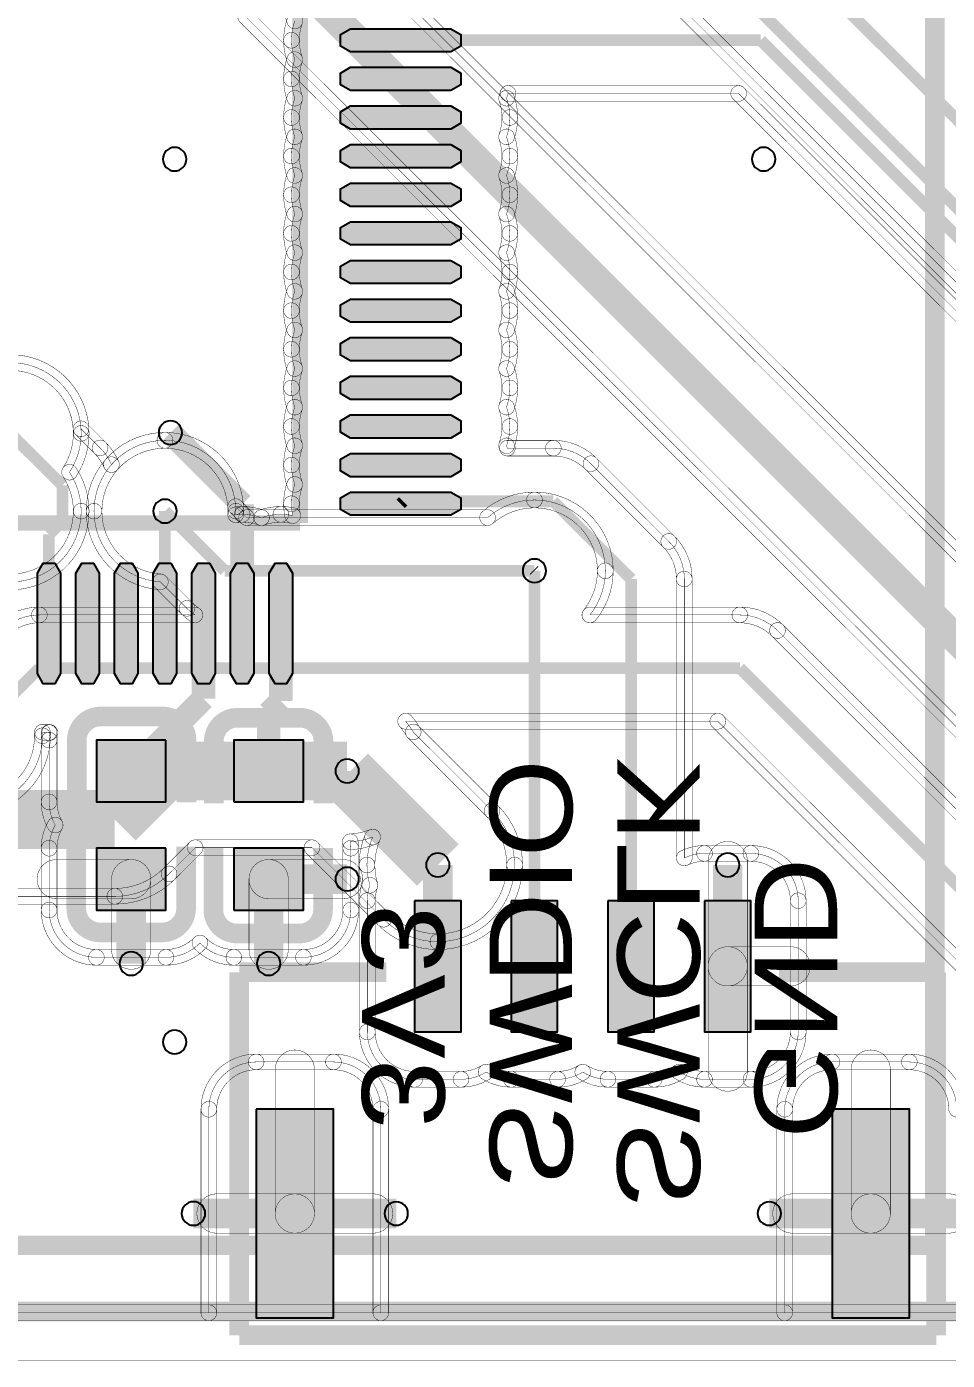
# Model space of a CAD drawing. Header units: millimetres. Extents: x -4.3 to 69.9, y 0.1 to 36.1.
# Drawn here: x 40.18 to 52.09, y 0.06 to 17.32 of the extents above; entities that cross this region are included whole.
import ezdxf
from ezdxf.enums import TextEntityAlignment as Align

# ---------------------------------------------------------------- set-up
doc = ezdxf.new("R2010")
doc.units = ezdxf.units.MM
for name, color, linetype, true_color in [('Bottom Layer', 7, 'Continuous', 0x0000ff), ('Bottom Silkscreen Layer', 7, 'Continuous', 0x66cc33), ('Hole Layer', 7, 'Continuous', 0x222222), ('Top Layer', 7, 'Continuous', 0xff0000), ('Top Silkscreen Layer', 7, 'Continuous', 0xffcc00)]:
    doc.layers.add(name, color=color, linetype=linetype, true_color=true_color)
doc.styles.get("Standard").update_dxf_attribs({"font": 'arial.ttf'})

msp = doc.modelspace()

# ---------------------------------------------------------------- hatches: boundary and pattern name
at = {"layer": 'Top Layer'}
for points in [[(45.665, 17.295), (45.795, 17.22), (45.795, 17.07), (45.665, 16.995), (44.365, 16.995), (44.235, 17.07), (44.235, 17.22), (44.365, 17.295)], [(45.665, 16.795), (45.795, 16.72), (45.795, 16.57), (45.665, 16.495), (44.365, 16.495), (44.235, 16.57), (44.235, 16.72), (44.365, 16.795)], [(45.665, 16.295), (45.795, 16.22), (45.795, 16.07), (45.665, 15.995), (44.365, 15.995), (44.235, 16.07), (44.235, 16.22), (44.365, 16.295)], [(45.665, 15.795), (45.795, 15.72), (45.795, 15.57), (45.665, 15.495), (44.365, 15.495), (44.235, 15.57), (44.235, 15.72), (44.365, 15.795)], [(45.665, 15.295), (45.795, 15.22), (45.795, 15.07), (45.665, 14.995), (44.365, 14.995), (44.235, 15.07), (44.235, 15.22), (44.365, 15.295)], [(45.665, 14.795), (45.795, 14.72), (45.795, 14.57), (45.665, 14.495), (44.365, 14.495), (44.235, 14.57), (44.235, 14.72), (44.365, 14.795)], [(45.665, 14.295), (45.795, 14.22), (45.795, 14.07), (45.665, 13.995), (44.365, 13.995), (44.235, 14.07), (44.235, 14.22), (44.365, 14.295)], [(45.665, 13.795), (45.795, 13.72), (45.795, 13.57), (45.665, 13.495), (44.365, 13.495), (44.235, 13.57), (44.235, 13.72), (44.365, 13.795)], [(45.665, 13.295), (45.795, 13.22), (45.795, 13.07), (45.665, 12.995), (44.365, 12.995), (44.235, 13.07), (44.235, 13.22), (44.365, 13.295)], [(45.665, 12.795), (45.795, 12.72), (45.795, 12.57), (45.665, 12.495), (44.365, 12.495), (44.235, 12.57), (44.235, 12.72), (44.365, 12.795)], [(45.665, 12.295), (45.795, 12.22), (45.795, 12.07), (45.665, 11.995), (44.365, 11.995), (44.235, 12.07), (44.235, 12.22), (44.365, 12.295)], [(45.665, 11.795), (45.795, 11.72), (45.795, 11.57), (45.665, 11.495), (44.365, 11.495), (44.235, 11.57), (44.235, 11.72), (44.365, 11.795)], [(45.665, 11.295), (45.795, 11.22), (45.795, 11.07), (45.665, 10.995), (44.365, 10.995), (44.235, 11.07), (44.235, 11.22), (44.365, 11.295)], [(40.315, 10.245), (40.39, 10.375), (40.54, 10.375), (40.615, 10.245), (40.615, 8.945), (40.54, 8.815), (40.39, 8.815), (40.315, 8.945)], [(40.815, 10.245), (40.89, 10.375), (41.04, 10.375), (41.115, 10.245), (41.115, 8.945), (41.04, 8.815), (40.89, 8.815), (40.815, 8.945)], [(41.315, 10.245), (41.39, 10.375), (41.54, 10.375), (41.615, 10.245), (41.615, 8.945), (41.54, 8.815), (41.39, 8.815), (41.315, 8.945)], [(41.815, 10.245), (41.89, 10.375), (42.04, 10.375), (42.115, 10.245), (42.115, 8.945), (42.04, 8.815), (41.89, 8.815), (41.815, 8.945)], [(42.315, 10.245), (42.39, 10.375), (42.54, 10.375), (42.615, 10.245), (42.615, 8.945), (42.54, 8.815), (42.39, 8.815), (42.315, 8.945)], [(42.815, 10.245), (42.89, 10.375), (43.04, 10.375), (43.115, 10.245), (43.115, 8.945), (43.04, 8.815), (42.89, 8.815), (42.815, 8.945)], [(43.315, 10.245), (43.39, 10.375), (43.54, 10.375), (43.615, 10.245), (43.615, 8.945), (43.54, 8.815), (43.39, 8.815), (43.315, 8.945)], [(41.979, 8.085), (41.079, 8.085), (41.079, 7.285), (41.979, 7.285)], [(42.857, 7.285), (43.757, 7.285), (43.757, 8.085), (42.857, 8.085)], [(41.979, 6.685), (41.079, 6.685), (41.079, 5.885), (41.979, 5.885)], [(42.857, 5.885), (43.757, 5.885), (43.757, 6.685), (42.857, 6.685)], [(45.196, 6.006), (45.196, 4.306), (45.796, 4.306), (45.796, 6.006)], [(46.446, 6.006), (46.446, 4.306), (47.046, 4.306), (47.046, 6.006)], [(47.696, 6.006), (47.696, 4.306), (48.296, 4.306), (48.296, 6.006)], [(48.946, 6.006), (48.946, 4.306), (49.546, 4.306), (49.546, 6.006)], [(43.146, 3.306), (43.146, 0.606), (44.146, 0.606), (44.146, 3.306)], [(50.596, 3.306), (50.596, 0.606), (51.596, 0.606), (51.596, 3.306)]]:
    msp.add_hatch(color=256, dxfattribs=at).paths.add_polyline_path(points)

# ---------------------------------------------------------------- linework, layer by layer
at = {"layer": 'Bottom Layer', "const_width": 0.00508}
msp.add_lwpolyline([(-0.127, 0.058), (69.873, 0.058), (69.873, 36.057), (-0.127, 36.057)], close=True, dxfattribs=at)
for points in [[(55.146, 31.008), (46.023, 21.885), (34.352, 21.885, 0.126835), (33.909, 21.999, 0.178154), (33.315, 21.78), (33.315, 22.694), (33.315, 22.694, 0.198912), (33.08, 23.261), (33.08, 23.261), (32.846, 23.495, 0.334178), (31.965, 24.158, 0.414214), (31.048, 23.241, 0.333717), (31.709, 22.36), (31.709, 19.812), (31.709, 19.812, 0.198912), (31.945, 19.244), (31.945, 19.244), (33.502, 17.687), (33.502, 17.687, 0.198912), (34.07, 17.451), (34.07, 17.451), (43.009, 17.451), (53.259, 7.201)], [(39.965, 10.132, 0.414214), (40.882, 11.049, 0.146428), (40.731, 11.553, 0.146428), (40.882, 12.056, 0.414214), (39.965, 12.973, 0.182407)], [(53.288, 6.105), (49.89, 9.504), (49.89, 9.504, 0.198912), (49.403, 9.705), (47.463, 9.705, 0.169927), (47.663, 10.277, 0.414214), (46.746, 11.194, 0.182407), (46.14, 10.965), (43.022, 10.965), (42.88, 11.107, 0.395676), (41.965, 11.966, 0.414214), (41.048, 11.049, 0.395676), (41.907, 10.134), (42.25, 9.79), (42.25, 9.79, 0.048746), (42.354, 9.705), (40.341, 9.705), (40.341, 9.705, 0.198912), (39.854, 9.504)], [(32.574, 6.062), (41.317, 6.062), (41.317, 6.062, 0.198912), (42.019, 6.353), (42.019, 6.353), (42.358, 6.692), (43.868, 6.692), (44.794, 5.766), (44.794, 5.766, 0.198912), (45.496, 5.475, 0.414214), (46.489, 6.468, 0.198912), (46.198, 7.17), (46.198, 7.17), (45.178, 8.19, 0.042826), (45.079, 8.329), (49.118, 8.329), (52.516, 4.93)]]:
    msp.add_lwpolyline(points, format="xyb", dxfattribs=at)
for points in [[(43.837, 18.75, -1), (43.98, 18.893), (53.593, 9.28, -1), (53.45, 9.137)], [(48.464, 17.606, -1), (48.607, 17.75), (52.47, 13.887, -1), (52.326, 13.744)], [(42.937, 17.38, -1), (43.08, 17.523), (53.331, 7.273, -1), (53.187, 7.129)], [(39.965, 13.075, -0.414214), (40.984, 12.056, -1), (40.781, 12.056, 0.414214), (39.965, 12.872, -1)], [(40.984, 12.056, -0.146428), (40.816, 11.497, -1), (40.647, 11.609, 0.146428), (40.781, 12.056, -1)], [(40.947, 11.049, -0.414214), (41.965, 12.068, -1), (41.965, 11.864, 0.414214), (41.15, 11.049, -1)], [(41.965, 12.068, -0.395676), (42.982, 11.114, -1), (42.779, 11.101, 0.395676), (41.965, 11.864, -1)], [(40.816, 11.609, -0.146428), (40.984, 11.049, -1), (40.781, 11.049, 0.146428), (40.647, 11.497, -1)], [(46.073, 11.042, -0.182407), (46.746, 11.296, -1), (46.746, 11.092, 0.182407), (46.207, 10.889, -1)], [(46.746, 11.296, -0.414214), (47.765, 10.277, -1), (47.561, 10.277, 0.414214), (46.746, 11.092, -1)], [(40.984, 11.049, -0.414214), (39.965, 10.03, -1), (39.965, 10.234, 0.414214), (40.781, 11.049, -1)], [(41.9, 10.033, -0.395676), (40.947, 11.049, -1), (41.15, 11.049, 0.395676), (41.913, 10.235, -1)], [(42.808, 11.036, -1), (42.952, 11.179), (43.094, 11.037, -1), (42.95, 10.894)], [(43.022, 10.864, -1), (43.022, 11.067), (46.14, 11.067, -1), (46.14, 10.864)], [(47.765, 10.277, -0.169927), (47.542, 9.642, -1), (47.383, 9.769, 0.169927), (47.561, 10.277, -1)], [(41.835, 10.062, -1), (41.979, 10.206), (42.322, 9.862, -1), (42.179, 9.719)], [(42.179, 9.719, -1), (42.322, 9.862), (42.322, 9.862, -1), (42.179, 9.719)], [(42.297, 9.621, -0.048746), (42.179, 9.719, -1), (42.322, 9.862, 0.048746), (42.41, 9.79, -1)], [(39.782, 9.576, -0.198912), (40.341, 9.807, -1), (40.341, 9.604, 0.198912), (39.926, 9.432, -1)], [(40.341, 9.604, -1), (40.341, 9.807), (42.354, 9.807, -1), (42.354, 9.604)], [(40.341, 9.604, -1), (40.341, 9.807), (40.341, 9.807, -1), (40.341, 9.604)], [(47.463, 9.604, -1), (47.463, 9.807), (49.403, 9.807, -1), (49.403, 9.604)], [(49.403, 9.807, -0.198912), (49.962, 9.576, -1), (49.818, 9.432, 0.198912), (49.403, 9.604, -1)], [(49.818, 9.432, -1), (49.962, 9.576), (53.36, 6.177, -1), (53.216, 6.034)], [(49.818, 9.432, -1), (49.962, 9.576), (49.962, 9.576, -1), (49.818, 9.432)], [(45.157, 8.395, -0.042826), (45.265, 8.242, -1), (45.091, 8.139, 0.042826), (45.002, 8.263, -1)], [(45.079, 8.227, -1), (45.079, 8.43), (49.118, 8.43, -1), (49.118, 8.227)], [(45.106, 8.119, -1), (45.25, 8.262), (46.27, 7.242, -1), (46.126, 7.098)], [(49.046, 8.257, -1), (49.19, 8.401), (52.588, 5.002, -1), (52.444, 4.859)], [(46.27, 7.242, -0.198912), (46.591, 6.468, -1), (46.388, 6.468, 0.198912), (46.126, 7.098, -1)], [(46.126, 7.098, -1), (46.27, 7.242), (46.27, 7.242, -1), (46.126, 7.098)], [(42.091, 6.281, -1), (41.947, 6.425), (42.286, 6.764, -1), (42.429, 6.62)], [(42.358, 6.59, -1), (42.358, 6.793), (43.868, 6.793, -1), (43.868, 6.59)], [(43.796, 6.62, -1), (43.939, 6.764), (44.866, 5.837, -1), (44.722, 5.694)], [(46.591, 6.468, -0.414214), (45.496, 5.373, -1), (45.496, 5.576, 0.414214), (46.388, 6.468, -1)], [(42.091, 6.281, -0.198912), (41.317, 5.961, -1), (41.317, 6.164, 0.198912), (41.947, 6.425, -1)], [(42.091, 6.281, -1), (41.947, 6.425), (41.947, 6.425, -1), (42.091, 6.281)], [(32.574, 5.961, -1), (32.574, 6.164), (41.317, 6.164, -1), (41.317, 5.961)], [(41.317, 5.961, -1), (41.317, 6.164), (41.317, 6.164, -1), (41.317, 5.961)], [(44.722, 5.694, -1), (44.866, 5.837), (44.866, 5.837, -1), (44.722, 5.694)], [(45.496, 5.373, -0.198912), (44.722, 5.694, -1), (44.866, 5.837, 0.198912), (45.496, 5.576, -1)], [(0.485, 0.57, -1), (0.485, 0.773), (67.018, 0.773, -1), (67.018, 0.57)]]:
    msp.add_lwpolyline(points, format="xyb", close=True, dxfattribs=at)
at = {"layer": 'Bottom Layer'}
for points, const_width in [([(53.522, 9.209), (43.909, 18.822)], 0.00508), ([(49.784, 18.546), (53.953, 14.377)], 0.152), ([(53.827, 7.768), (43.341, 18.254)], 0.381), ([(53.086, 14.101), (49.022, 18.165)], 0.152), ([(48.535, 17.678), (52.398, 13.816)], 0.00508), ([(42.737, 10.277), (41.965, 11.049)], 0.152), ([(46.746, 10.277), (42.737, 10.277)], 0.152), ([(39.465, 8.141), (40.341, 9.017)], 0.152), ([(40.341, 9.017), (49.403, 9.017)], 0.152), ([(49.403, 9.017), (53.003, 5.417)], 0.152), ([(41.946, 7.685), (41.317, 7.056)], 0.762), ([(44.323, 7.685), (41.946, 7.685)], 0.762), ([(44.323, 7.685), (44.323, 7.641)], 0.762), ([(44.323, 7.641), (45.496, 6.468)], 0.762), ([(31.623, 7.056), (41.317, 7.056)], 0.762), ([(67.018, 0.671), (0.485, 0.671)], 0.00508)]:
    msp.add_lwpolyline(points, dxfattribs=dict(at, const_width=const_width))
at = {"layer": 'Hole Layer'}
for points in [[(41.938, 15.606, 1), (42.243, 15.606), (42.243, 15.606, 1), (41.938, 15.606)], [(49.558, 15.606, 1), (49.863, 15.606), (49.863, 15.606, 1), (49.558, 15.606)], [(41.885, 12.065, 1), (42.189, 12.065), (42.189, 12.065, 1), (41.885, 12.065)], [(41.813, 11.049, 1), (42.118, 11.049), (42.118, 11.049, 1), (41.813, 11.049)], [(46.594, 10.277, 1), (46.898, 10.277), (46.898, 10.277, 1), (46.594, 10.277)], [(44.171, 7.685, 1), (44.475, 7.685), (44.475, 7.685, 1), (44.171, 7.685)], [(45.344, 6.468, 1), (45.648, 6.468), (45.648, 6.468, 1), (45.344, 6.468)], [(49.094, 6.468, 1), (49.399, 6.468), (49.399, 6.468, 1), (49.094, 6.468)], [(44.171, 6.285, 1), (44.475, 6.285), (44.475, 6.285, 1), (44.171, 6.285)], [(41.377, 5.192, 1), (41.681, 5.192), (41.681, 5.192, 1), (41.377, 5.192)], [(43.155, 5.192, 1), (43.459, 5.192), (43.459, 5.192, 1), (43.155, 5.192)], [(41.938, 4.176, 1), (42.243, 4.176), (42.243, 4.176, 1), (41.938, 4.176)], [(42.182, 1.956, 1), (42.487, 1.956), (42.487, 1.956, 1), (42.182, 1.956)], [(44.806, 1.956, 1), (45.11, 1.956), (45.11, 1.956, 1), (44.806, 1.956)], [(49.632, 1.956, 1), (49.936, 1.956), (49.936, 1.956, 1), (49.632, 1.956)]]:
    msp.add_lwpolyline(points, format="xyb", dxfattribs=at)
at = {"layer": 'Top Layer', "const_width": 0.00508}
msp.add_lwpolyline([(-0.127, 36.057), (-0.127, 0.058), (69.873, 0.058), (69.873, 36.057)], close=True, dxfattribs=at)
for points in [[(43.549, 17.362, -0.083726), (43.501, 17.645, -1), (43.704, 17.645, 0.083726), (43.741, 17.428, -1)], [(43.501, 17.145, -0.083726), (43.549, 17.428, -1), (43.741, 17.362, 0.083726), (43.704, 17.145, -1)], [(43.549, 16.862, -0.08377), (43.501, 17.145, -1), (43.704, 17.145, 0.08377), (43.741, 16.928, -1)], [(43.501, 16.645, -0.08377), (43.549, 16.928, -1), (43.741, 16.862, 0.08377), (43.704, 16.645, -1)], [(43.549, 16.362, -0.083726), (43.501, 16.645, -1), (43.704, 16.645, 0.083726), (43.741, 16.428, -1)], [(43.501, 16.145, -0.083726), (43.549, 16.428, -1), (43.741, 16.362, 0.083726), (43.704, 16.145, -1)], [(46.502, 16.432, -0.021148), (46.481, 16.362, -1), (46.289, 16.428, 0.021148), (46.305, 16.482, -1)], [(46.481, 16.428, -0.083726), (46.529, 16.145, -1), (46.326, 16.145, 0.083726), (46.289, 16.362, -1)], [(46.404, 16.355, -1), (46.404, 16.558), (49.388, 16.558, -1), (49.388, 16.355)], [(49.316, 16.385, -1), (49.46, 16.529), (53.654, 12.334, -1), (53.51, 12.191)], [(43.549, 15.862, -0.08377), (43.501, 16.145, -1), (43.704, 16.145, 0.08377), (43.741, 15.928, -1)], [(46.529, 16.145, -0.08377), (46.481, 15.862, -1), (46.289, 15.928, 0.08377), (46.326, 16.145, -1)], [(43.501, 15.645, -0.08377), (43.549, 15.928, -1), (43.741, 15.862, 0.08377), (43.704, 15.645, -1)], [(46.481, 15.928, -0.08377), (46.529, 15.645, -1), (46.326, 15.645, 0.08377), (46.289, 15.862, -1)], [(43.549, 15.362, -0.083726), (43.501, 15.645, -1), (43.704, 15.645, 0.083726), (43.741, 15.428, -1)], [(46.529, 15.645, -0.083726), (46.481, 15.362, -1), (46.289, 15.428, 0.083726), (46.326, 15.645, -1)], [(43.501, 15.145, -0.083726), (43.549, 15.428, -1), (43.741, 15.362, 0.083726), (43.704, 15.145, -1)], [(46.481, 15.428, -0.083726), (46.529, 15.145, -1), (46.326, 15.145, 0.083726), (46.289, 15.362, -1)], [(43.549, 14.862, -0.08377), (43.501, 15.145, -1), (43.704, 15.145, 0.08377), (43.741, 14.928, -1)], [(46.529, 15.145, -0.08377), (46.481, 14.862, -1), (46.289, 14.928, 0.08377), (46.326, 15.145, -1)], [(43.501, 14.645, -0.08377), (43.549, 14.928, -1), (43.741, 14.862, 0.08377), (43.704, 14.645, -1)], [(46.481, 14.928, -0.08377), (46.529, 14.645, -1), (46.326, 14.645, 0.08377), (46.289, 14.862, -1)], [(43.549, 14.362, -0.083726), (43.501, 14.645, -1), (43.704, 14.645, 0.083726), (43.741, 14.428, -1)], [(46.529, 14.645, -0.083726), (46.481, 14.362, -1), (46.289, 14.428, 0.083726), (46.326, 14.645, -1)], [(43.501, 14.145, -0.083726), (43.549, 14.428, -1), (43.741, 14.362, 0.083726), (43.704, 14.145, -1)], [(46.481, 14.428, -0.083726), (46.529, 14.145, -1), (46.326, 14.145, 0.083726), (46.289, 14.362, -1)], [(43.549, 13.862, -0.08377), (43.501, 14.145, -1), (43.704, 14.145, 0.08377), (43.741, 13.928, -1)], [(46.529, 14.145, -0.08377), (46.481, 13.862, -1), (46.289, 13.928, 0.08377), (46.326, 14.145, -1)], [(43.501, 13.645, -0.08377), (43.549, 13.928, -1), (43.741, 13.862, 0.08377), (43.704, 13.645, -1)], [(46.481, 13.928, -0.08377), (46.529, 13.645, -1), (46.326, 13.645, 0.08377), (46.289, 13.862, -1)], [(43.549, 13.362, -0.083726), (43.501, 13.645, -1), (43.704, 13.645, 0.083726), (43.741, 13.428, -1)], [(46.529, 13.645, -0.083726), (46.481, 13.362, -1), (46.289, 13.428, 0.083726), (46.326, 13.645, -1)], [(43.501, 13.145, -0.083726), (43.549, 13.428, -1), (43.741, 13.362, 0.083726), (43.704, 13.145, -1)], [(46.481, 13.428, -0.083726), (46.529, 13.145, -1), (46.326, 13.145, 0.083726), (46.289, 13.362, -1)], [(43.549, 12.862, -0.08377), (43.501, 13.145, -1), (43.704, 13.145, 0.08377), (43.741, 12.928, -1)], [(46.529, 13.145, -0.08377), (46.481, 12.862, -1), (46.289, 12.928, 0.08377), (46.326, 13.145, -1)], [(39.965, 13.075, -0.395676), (40.982, 12.121, -1), (40.779, 12.108, 0.395676), (39.965, 12.872, -1)], [(43.501, 12.645, -0.08377), (43.549, 12.928, -1), (43.741, 12.862, 0.08377), (43.704, 12.645, -1)], [(46.481, 12.928, -0.08377), (46.529, 12.645, -1), (46.326, 12.645, 0.08377), (46.289, 12.862, -1)], [(43.549, 12.362, -0.083726), (43.501, 12.645, -1), (43.704, 12.645, 0.083726), (43.741, 12.428, -1)], [(46.529, 12.645, -0.083726), (46.481, 12.362, -1), (46.289, 12.428, 0.083726), (46.326, 12.645, -1)], [(43.501, 12.145, -0.083726), (43.549, 12.428, -1), (43.741, 12.362, 0.083726), (43.704, 12.145, -1)], [(46.481, 12.428, -0.083726), (46.529, 12.145, -1), (46.326, 12.145, 0.083726), (46.289, 12.362, -1)], [(40.808, 12.043, -1), (40.952, 12.187), (41.199, 11.94, -1), (41.055, 11.796)], [(43.549, 11.862, -0.08377), (43.501, 12.145, -1), (43.704, 12.145, 0.08377), (43.741, 11.928, -1)], [(46.529, 12.145, -0.08377), (46.481, 11.862, -1), (46.289, 11.928, 0.08377), (46.326, 12.145, -1)], [(41.199, 11.94, -0.096108), (41.367, 11.691, -1), (41.18, 11.611, 0.096108), (41.055, 11.796, -1)], [(41.055, 11.796, -1), (41.199, 11.94), (41.199, 11.94, -1), (41.055, 11.796)], [(41.197, 11.718, -0.216975), (41.965, 12.068, -1), (41.965, 11.864, 0.216975), (41.35, 11.584, -1)], [(41.965, 12.068, -0.414214), (42.984, 11.049, -1), (42.781, 11.049, 0.414214), (41.965, 11.864, -1)], [(43.501, 11.645, -0.08377), (43.549, 11.928, -1), (43.741, 11.862, 0.08377), (43.704, 11.645, -1)], [(46.481, 11.928, -0.010555), (46.492, 11.894, -1), (46.298, 11.835, 0.010555), (46.289, 11.862, -1)], [(46.395, 11.763, -1), (46.395, 11.966), (46.99, 11.966, -1), (46.99, 11.763)], [(46.99, 11.966, -0.198912), (47.549, 11.735, -1), (47.405, 11.591, 0.198912), (46.99, 11.763, -1)], [(41.311, 11.557, -1), (41.236, 11.745), (41.236, 11.745, -1), (41.311, 11.557)], [(43.549, 11.362, -0.083726), (43.501, 11.645, -1), (43.704, 11.645, 0.083726), (43.741, 11.428, -1)], [(47.405, 11.591, -1), (47.549, 11.735), (48.555, 10.728, -1), (48.411, 10.585)], [(47.405, 11.591, -1), (47.549, 11.735), (47.549, 11.735, -1), (47.405, 11.591)], [(43.501, 11.145, -0.083726), (43.549, 11.428, -1), (43.741, 11.362, 0.083726), (43.704, 11.145, -1)], [(43.519, 10.971, -0.050693), (43.501, 11.145, -1), (43.704, 11.145, 0.050693), (43.718, 11.012, -1)], [(42.984, 11.049, -0.012663), (42.982, 10.997, -1), (42.779, 11.008, 0.012663), (42.781, 11.049, -1)], [(42.87, 11.104, -0.027692), (42.965, 11.109, -1), (42.965, 10.906, 0.027692), (42.892, 10.902, -1)], [(42.782, 10.982, -1), (42.98, 11.024), (42.98, 11.024, -1), (42.782, 10.982)], [(42.965, 11.109, -0.083726), (43.248, 11.061, -1), (43.182, 10.869, 0.083726), (42.965, 10.906, -1)], [(43.182, 11.061, -0.083726), (43.465, 11.109, -1), (43.465, 10.906, 0.083726), (43.248, 10.869, -1)], [(43.465, 11.109, -0.050693), (43.639, 11.091, -1), (43.598, 10.892, 0.050693), (43.465, 10.906, -1)], [(48.555, 10.728, -0.198912), (48.786, 10.17, -1), (48.583, 10.17, 0.198912), (48.411, 10.585, -1)], [(48.411, 10.585, -1), (48.555, 10.728), (48.555, 10.728, -1), (48.411, 10.585)], [(48.786, 6.559, -1), (48.583, 6.559), (48.583, 10.17, -1), (48.786, 10.17)], [(48.786, 10.17, -1), (48.583, 10.17), (48.583, 10.17, -1), (48.786, 10.17)], [(40.482, 8.193, -0.012659), (40.484, 8.141, -1), (40.28, 8.141, 0.012659), (40.279, 8.183, -1)], [(40.465, 8.081, -0.027692), (40.37, 8.087, -1), (40.392, 8.289, 0.027692), (40.465, 8.285, -1)], [(40.484, 8.141, -0.414214), (39.465, 7.123, -1), (39.465, 7.326, 0.414214), (40.28, 8.141, -1)], [(40.476, 8.081, -0.003203), (40.465, 8.081, -1), (40.465, 8.285, 0.003203), (40.474, 8.285, -1)], [(40.365, 8.085, -0.040221), (40.375, 8.199, -1), (40.575, 8.167, 0.040221), (40.569, 8.085, -1)], [(40.569, 7.285, -1), (40.365, 7.285), (40.365, 8.085, -1), (40.569, 8.085)], [(40.457, 6.935, -0.128764), (40.365, 7.285, -1), (40.569, 7.285, 0.128764), (40.634, 7.035, -1)], [(40.365, 6.685, -0.128764), (40.457, 7.035, -1), (40.634, 6.935, 0.128764), (40.569, 6.685, -1)], [(44.69, 6.735, -0.081341), (44.368, 6.667, -1), (44.359, 6.87, 0.081341), (44.617, 6.924, -1)], [(44.478, 6.468, -0.101761), (44.56, 6.87, -1), (44.747, 6.79, 0.101761), (44.681, 6.468, -1)], [(44.564, 6.782, -1), (44.743, 6.878), (44.743, 6.878, -1), (44.564, 6.782)], [(40.569, 5.885, -1), (40.365, 5.885), (40.365, 6.685, -1), (40.569, 6.685)], [(44.464, 6.783, -0.034427), (44.471, 6.685, -1), (44.268, 6.685, 0.034427), (44.263, 6.755, -1)], [(44.471, 5.885, -1), (44.268, 5.885), (44.268, 6.685, -1), (44.471, 6.685)], [(49.5, 5.156, -1), (48.992, 5.156), (48.992, 6.519, -1), (49.5, 6.519)], [(44.52, 6.177, -0.072628), (44.478, 6.468, -1), (44.681, 6.468, 0.072628), (44.715, 6.235, -1)], [(48.641, 6.651, -0.110838), (48.946, 6.72, -1), (48.946, 6.516, 0.110838), (48.728, 6.468, -1)], [(48.946, 6.516, -1), (48.946, 6.72), (49.546, 6.72, -1), (49.546, 6.516)], [(49.546, 6.72, -0.414214), (50.26, 6.006, -1), (50.057, 6.006, 0.414214), (49.546, 6.516, -1)], [(40.566, 6.031, -1), (40.566, 6.539), (41.529, 6.539, -1), (41.529, 6.031)], [(41.275, 6.285, -1), (41.783, 6.285), (41.783, 5.372, -1), (41.275, 5.372)], [(43.053, 6.285, -1), (43.561, 6.285), (43.561, 5.372, -1), (43.053, 5.372)], [(43.307, 6.031, -1), (43.307, 6.539), (44.27, 6.539, -1), (44.27, 6.031)], [(44.482, 6.006, -0.083269), (44.521, 6.239, -1), (44.713, 6.173, 0.083269), (44.686, 6.006, -1)], [(44.482, 6.006, -1), (44.686, 6.006), (44.686, 4.306, -1), (44.482, 4.306)], [(50.057, 6.006, -1), (50.26, 6.006), (50.26, 4.306, -1), (50.057, 4.306)], [(41.079, 5.171, -0.414214), (40.365, 5.885, -1), (40.569, 5.885, 0.414214), (41.079, 5.374, -1)], [(44.471, 5.885, -0.414214), (43.757, 5.171, -1), (43.757, 5.374, 0.414214), (44.268, 5.885, -1)], [(42.491, 5.388, -0.202635), (41.979, 5.171, -1), (41.979, 5.374, 0.202635), (42.345, 5.529, -1)], [(42.857, 5.171, -0.202635), (42.345, 5.388, -1), (42.491, 5.529, 0.202635), (42.857, 5.374, -1)], [(41.079, 5.171, -1), (41.079, 5.374), (41.979, 5.374, -1), (41.979, 5.171)], [(42.857, 5.171, -1), (42.857, 5.374), (43.757, 5.374, -1), (43.757, 5.171)], [(49.246, 4.902, -1), (49.246, 5.41), (50.059, 5.41, -1), (50.059, 4.902)], [(48.992, 5.156, -1), (49.5, 5.156), (49.5, 3.793, -1), (48.992, 3.793)], [(45.196, 3.592, -0.414214), (44.482, 4.306, -1), (44.686, 4.306, 0.414214), (45.196, 3.795, -1)], [(50.26, 4.306, -0.414214), (49.546, 3.592, -1), (49.546, 3.795, 0.414214), (50.057, 4.306, -1)], [(42.432, 3.306, -0.414214), (43.146, 4.02, -1), (43.146, 3.817, 0.414214), (42.636, 3.306, -1)], [(43.146, 3.817, -1), (43.146, 4.02), (44.146, 4.02, -1), (44.146, 3.817)], [(43.9, 1.956, -1), (43.392, 1.956), (43.392, 3.819, -1), (43.9, 3.819)], [(44.146, 4.02, -0.414214), (44.86, 3.306, -1), (44.657, 3.306, 0.414214), (44.146, 3.817, -1)], [(49.882, 3.306, -0.414214), (50.596, 4.02, -1), (50.596, 3.817, 0.414214), (50.085, 3.306, -1)], [(50.596, 3.817, -1), (50.596, 4.02), (51.596, 4.02, -1), (51.596, 3.817)], [(51.35, 1.956, -1), (50.842, 1.956), (50.842, 3.819, -1), (51.35, 3.819)], [(51.596, 4.02, -0.414214), (52.31, 3.306, -1), (52.107, 3.306, 0.414214), (51.596, 3.817, -1)], [(46.175, 3.701, -0.140826), (45.796, 3.592, -1), (45.796, 3.795, 0.140826), (46.067, 3.873, -1)], [(46.446, 3.592, -0.140826), (46.067, 3.701, -1), (46.175, 3.873, 0.140826), (46.446, 3.795, -1)], [(47.425, 3.701, -0.140888), (47.046, 3.592, -1), (47.046, 3.795, 0.140888), (47.317, 3.873, -1)], [(47.696, 3.592, -0.140888), (47.317, 3.701, -1), (47.425, 3.873, 0.140888), (47.696, 3.795, -1)], [(48.675, 3.701, -0.140826), (48.296, 3.592, -1), (48.296, 3.795, 0.140826), (48.567, 3.873, -1)], [(48.946, 3.592, -0.140826), (48.567, 3.701, -1), (48.675, 3.873, 0.140826), (48.946, 3.795, -1)], [(45.196, 3.592, -1), (45.196, 3.795), (45.796, 3.795, -1), (45.796, 3.592)], [(46.446, 3.592, -1), (46.446, 3.795), (47.046, 3.795, -1), (47.046, 3.592)], [(47.696, 3.592, -1), (47.696, 3.795), (48.296, 3.795, -1), (48.296, 3.592)], [(48.946, 3.592, -1), (48.946, 3.795), (49.546, 3.795, -1), (49.546, 3.592)], [(42.432, 3.306, -1), (42.636, 3.306), (42.636, 0.671, -1), (42.432, 0.671)], [(44.86, 0.671, -1), (44.657, 0.671), (44.657, 3.306, -1), (44.86, 3.306)], [(49.882, 3.306, -1), (50.085, 3.306), (50.085, 0.671, -1), (49.882, 0.671)], [(42.633, 1.702, -1), (42.633, 2.21), (43.646, 2.21, -1), (43.646, 1.702)], [(43.646, 1.702, -1), (43.646, 2.21), (44.659, 2.21, -1), (44.659, 1.702)], [(50.083, 1.702, -1), (50.083, 2.21), (51.096, 2.21, -1), (51.096, 1.702)], [(51.096, 1.702, -1), (51.096, 2.21), (52.109, 2.21, -1), (52.109, 1.702)], [(24.455, 0.57, -1), (24.455, 0.773), (42.534, 0.773, -1), (42.534, 0.57)], [(44.758, 0.57, -1), (44.758, 0.773), (49.984, 0.773, -1), (49.984, 0.57)]]:
    msp.add_lwpolyline(points, format="xyb", close=True, dxfattribs=at)
for points in [[(43.645, 17.395, 0.083726), (43.603, 17.145, 0.08377), (43.645, 16.895, 0.08377), (43.603, 16.645, 0.083726), (43.645, 16.395, 0.083726), (43.603, 16.145, 0.08377), (43.645, 15.895, 0.08377), (43.603, 15.645, 0.083726), (43.645, 15.395, 0.083726), (43.603, 15.145, 0.08377), (43.645, 14.895, 0.08377), (43.603, 14.645, 0.083726), (43.645, 14.395, 0.083726), (43.603, 14.145, 0.08377), (43.645, 13.895, 0.08377), (43.603, 13.645, 0.083726), (43.645, 13.395, 0.083726), (43.603, 13.145, 0.08377), (43.645, 12.895, 0.08377), (43.603, 12.645, 0.083726), (43.645, 12.395, 0.083726), (43.603, 12.145, 0.08377), (43.645, 11.895, 0.08377), (43.603, 11.645, 0.083726), (43.645, 11.395, 0.083726), (43.603, 11.145, 0.050693), (43.618, 10.992, 0.050693), (43.465, 11.007, 0.083726), (43.215, 10.965, 0.083726), (42.965, 11.007, 0.027692), (42.881, 11.003), (42.881, 11.003, 0.012663), (42.882, 11.049, 0.414214), (41.965, 11.966, 0.216975), (41.274, 11.651), (41.274, 11.651, 0.096108), (41.127, 11.868), (41.127, 11.868), (40.88, 12.115, 0.395676), (39.965, 12.973, 0.414214)], [(39.465, 7.224, 0.414214), (40.382, 8.141, 0.012659), (40.381, 8.188, 0.027692), (40.465, 8.183, 0.003203), (40.475, 8.183, 0.040221), (40.467, 8.085), (40.467, 7.285, 0.128764), (40.546, 6.985, 0.128764), (40.467, 6.685), (40.467, 5.885, 0.414214), (41.079, 5.273), (41.979, 5.273, 0.202635), (42.418, 5.458, 0.202635), (42.857, 5.273), (43.757, 5.273, 0.414214), (44.369, 5.885), (44.369, 6.685, 0.034427), (44.363, 6.769, 0.081341), (44.654, 6.83), (44.654, 6.83, 0.101761), (44.579, 6.468, 0.072628), (44.617, 6.206, 0.083269), (44.584, 6.006), (44.584, 4.306, 0.414214), (45.196, 3.694), (45.796, 3.694, 0.140826), (46.121, 3.787, 0.140826), (46.446, 3.694), (47.046, 3.694, 0.140888), (47.371, 3.787, 0.140888), (47.696, 3.694), (48.296, 3.694, 0.140826), (48.621, 3.787, 0.140826), (48.946, 3.694), (49.546, 3.694, 0.414214), (50.158, 4.306), (50.158, 6.006, 0.414214), (49.546, 6.618), (48.946, 6.618, 0.110838), (48.685, 6.559), (48.685, 10.17), (48.685, 10.17, 0.198912), (48.483, 10.657), (48.483, 10.657), (47.477, 11.663), (47.477, 11.663, 0.198912), (46.99, 11.864), (46.395, 11.864, 0.010555), (46.385, 11.895, 0.08377), (46.427, 12.145, 0.083726), (46.385, 12.395, 0.083726), (46.427, 12.645, 0.08377), (46.385, 12.895, 0.08377), (46.427, 13.145, 0.083726), (46.385, 13.395, 0.083726), (46.427, 13.645, 0.08377), (46.385, 13.895, 0.08377), (46.427, 14.145, 0.083726), (46.385, 14.395, 0.083726), (46.427, 14.645, 0.08377), (46.385, 14.895, 0.08377), (46.427, 15.145, 0.083726), (46.385, 15.395, 0.083726), (46.427, 15.645, 0.08377), (46.385, 15.895, 0.08377), (46.427, 16.145, 0.083726), (46.385, 16.395, 0.021148), (46.404, 16.457), (49.388, 16.457), (53.582, 12.262, 0.07394)], [(52.208, 3.306, 0.414214), (51.596, 3.918), (50.596, 3.918, 0.414214), (49.984, 3.306), (49.984, 0.671), (44.758, 0.671), (44.758, 3.306, 0.414214), (44.146, 3.918), (43.146, 3.918, 0.414214), (42.534, 3.306), (42.534, 0.671), (24.455, 0.671, 0.124419)]]:
    msp.add_lwpolyline(points, format="xyb", dxfattribs=at)
at = {"layer": 'Top Layer'}
for points in [[(45.665, 17.295), (45.795, 17.22), (45.795, 17.07), (45.665, 16.995), (44.365, 16.995), (44.235, 17.07), (44.235, 17.22), (44.365, 17.295)], [(45.665, 16.795), (45.795, 16.72), (45.795, 16.57), (45.665, 16.495), (44.365, 16.495), (44.235, 16.57), (44.235, 16.72), (44.365, 16.795)], [(45.665, 16.295), (45.795, 16.22), (45.795, 16.07), (45.665, 15.995), (44.365, 15.995), (44.235, 16.07), (44.235, 16.22), (44.365, 16.295)], [(45.665, 15.795), (45.795, 15.72), (45.795, 15.57), (45.665, 15.495), (44.365, 15.495), (44.235, 15.57), (44.235, 15.72), (44.365, 15.795)], [(45.665, 15.295), (45.795, 15.22), (45.795, 15.07), (45.665, 14.995), (44.365, 14.995), (44.235, 15.07), (44.235, 15.22), (44.365, 15.295)], [(45.665, 14.795), (45.795, 14.72), (45.795, 14.57), (45.665, 14.495), (44.365, 14.495), (44.235, 14.57), (44.235, 14.72), (44.365, 14.795)], [(45.665, 14.295), (45.795, 14.22), (45.795, 14.07), (45.665, 13.995), (44.365, 13.995), (44.235, 14.07), (44.235, 14.22), (44.365, 14.295)], [(45.665, 13.795), (45.795, 13.72), (45.795, 13.57), (45.665, 13.495), (44.365, 13.495), (44.235, 13.57), (44.235, 13.72), (44.365, 13.795)], [(45.665, 13.295), (45.795, 13.22), (45.795, 13.07), (45.665, 12.995), (44.365, 12.995), (44.235, 13.07), (44.235, 13.22), (44.365, 13.295)], [(45.665, 12.795), (45.795, 12.72), (45.795, 12.57), (45.665, 12.495), (44.365, 12.495), (44.235, 12.57), (44.235, 12.72), (44.365, 12.795)], [(45.665, 12.295), (45.795, 12.22), (45.795, 12.07), (45.665, 11.995), (44.365, 11.995), (44.235, 12.07), (44.235, 12.22), (44.365, 12.295)], [(45.665, 11.795), (45.795, 11.72), (45.795, 11.57), (45.665, 11.495), (44.365, 11.495), (44.235, 11.57), (44.235, 11.72), (44.365, 11.795)], [(45.665, 11.295), (45.795, 11.22), (45.795, 11.07), (45.665, 10.995), (44.365, 10.995), (44.235, 11.07), (44.235, 11.22), (44.365, 11.295)], [(40.315, 10.245), (40.39, 10.375), (40.54, 10.375), (40.615, 10.245), (40.615, 8.945), (40.54, 8.815), (40.39, 8.815), (40.315, 8.945)], [(40.815, 10.245), (40.89, 10.375), (41.04, 10.375), (41.115, 10.245), (41.115, 8.945), (41.04, 8.815), (40.89, 8.815), (40.815, 8.945)], [(41.315, 10.245), (41.39, 10.375), (41.54, 10.375), (41.615, 10.245), (41.615, 8.945), (41.54, 8.815), (41.39, 8.815), (41.315, 8.945)], [(41.815, 10.245), (41.89, 10.375), (42.04, 10.375), (42.115, 10.245), (42.115, 8.945), (42.04, 8.815), (41.89, 8.815), (41.815, 8.945)], [(42.315, 10.245), (42.39, 10.375), (42.54, 10.375), (42.615, 10.245), (42.615, 8.945), (42.54, 8.815), (42.39, 8.815), (42.315, 8.945)], [(42.815, 10.245), (42.89, 10.375), (43.04, 10.375), (43.115, 10.245), (43.115, 8.945), (43.04, 8.815), (42.89, 8.815), (42.815, 8.945)], [(43.315, 10.245), (43.39, 10.375), (43.54, 10.375), (43.615, 10.245), (43.615, 8.945), (43.54, 8.815), (43.39, 8.815), (43.315, 8.945)], [(41.979, 8.085), (41.079, 8.085), (41.079, 7.285), (41.979, 7.285)], [(42.857, 7.285), (43.757, 7.285), (43.757, 8.085), (42.857, 8.085)], [(41.979, 6.685), (41.079, 6.685), (41.079, 5.885), (41.979, 5.885)], [(42.857, 5.885), (43.757, 5.885), (43.757, 6.685), (42.857, 6.685)], [(45.196, 6.006), (45.196, 4.306), (45.796, 4.306), (45.796, 6.006)], [(46.446, 6.006), (46.446, 4.306), (47.046, 4.306), (47.046, 6.006)], [(47.696, 6.006), (47.696, 4.306), (48.296, 4.306), (48.296, 6.006)], [(48.946, 6.006), (48.946, 4.306), (49.546, 4.306), (49.546, 6.006)], [(43.146, 3.306), (43.146, 0.606), (44.146, 0.606), (44.146, 3.306)], [(50.596, 3.306), (50.596, 0.606), (51.596, 0.606), (51.596, 3.306)]]:
    msp.add_lwpolyline(points, close=True, dxfattribs=at)
for points, const_width in [([(45.015, 17.145), (49.673, 17.145)], 0.152), ([(49.673, 17.145), (54.981, 11.837)], 0.152), ([(40.64, 11.382), (39.965, 12.056)], 0.152), ([(42.037, 12.065), (42.965, 11.137)], 0.305), ([(40.64, 10.922), (40.64, 11.382)], 0.152), ([(42.965, 11.137), (42.965, 9.595)], 0.305), ([(45.046, 11.176), (45.015, 11.145)], 0.152), ([(46.99, 11.176), (45.046, 11.176)], 0.152), ([(47.996, 10.17), (46.99, 11.176)], 0.152), ([(41.965, 9.595), (41.965, 11.049)], 0.152), ([(40.465, 10.747), (40.64, 10.922)], 0.152), ([(40.465, 9.595), (40.465, 10.747)], 0.152), ([(46.746, 10.277), (46.736, 10.287)], 0.152), ([(46.746, 5.156), (46.746, 10.277)], 0.152), ([(47.996, 5.156), (47.996, 10.17)], 0.152), ([(42.465, 8.621), (42.465, 9.595)], 0.305), ([(43.465, 8.592), (43.465, 9.595)], 0.305), ([(41.529, 7.685), (42.465, 8.621)], 0.305), ([(43.307, 8.434), (43.465, 8.592)], 0.305), ([(43.307, 7.685), (43.307, 8.434)], 0.305), ([(43.307, 7.685), (44.323, 7.685)], 0.381), ([(45.496, 5.156), (45.496, 6.468)], 0.381), ([(49.246, 5.156), (49.246, 6.468)], 0.381), ([(41.529, 5.192), (41.529, 6.285)], 0.381), ([(43.307, 5.192), (43.307, 6.285)], 0.381), ([(43.307, 6.285), (44.323, 6.285)], 0.381), ([(43.646, 1.956), (42.334, 1.956)], 0.381), ([(43.646, 1.956), (44.958, 1.956)], 0.381), ([(51.096, 1.956), (49.784, 1.956)], 0.381), ([(51.096, 1.956), (52.408, 1.956)], 0.381)]:
    msp.add_lwpolyline(points, dxfattribs=dict(at, const_width=const_width))
at = {"layer": 'Top Silkscreen Layer', "const_width": 0.254}
for points in [[(56.635, 35.687), (0.635, 35.687), (0.635, 0.687), (56.635, 0.687)], [(56.635, 35.687), (0.635, 35.687), (0.635, 0.687), (56.635, 0.687)], [(51.926, 34.544), (6.096, 34.544), (6.096, 1.544), (51.926, 1.544)], [(51.926, 34.544), (6.096, 34.544), (6.096, 1.544), (51.926, 1.544)]]:
    msp.add_lwpolyline(points, close=True, dxfattribs=at)
at = {"layer": 'Top Silkscreen Layer'}
for points, const_width in [([(43.715, 10.895), (43.715, 23.395)], 0.2), ([(43.715, 10.895), (43.715, 23.395)], 0.2), ([(31.215, 10.895), (43.715, 10.895)], 0.2), ([(31.215, 10.895), (43.715, 10.895)], 0.2), ([(41.935, 8.39), (41.135, 8.39)], 0.254), ([(41.935, 8.39), (41.135, 8.39)], 0.254), ([(42.907, 8.375), (43.707, 8.375)], 0.254), ([(42.907, 8.375), (43.707, 8.375)], 0.254), ([(40.825, 7.281), (40.825, 8.081)], 0.254), ([(40.825, 7.281), (40.825, 8.081)], 0.254), ([(42.245, 7.281), (42.245, 8.081)], 0.254), ([(42.245, 7.281), (42.245, 8.081)], 0.254), ([(42.597, 7.265), (42.597, 8.065)], 0.254), ([(42.597, 7.265), (42.597, 8.065)], 0.254), ([(44.017, 7.265), (44.017, 8.065)], 0.254), ([(44.017, 7.265), (44.017, 8.065)], 0.254), ([(40.819, 6.705), (40.819, 5.905)], 0.254), ([(40.819, 6.705), (40.819, 5.905)], 0.254), ([(42.239, 6.705), (42.239, 5.905)], 0.254), ([(42.239, 6.705), (42.239, 5.905)], 0.254), ([(42.592, 6.689), (42.592, 5.889)], 0.254), ([(42.592, 6.689), (42.592, 5.889)], 0.254), ([(44.011, 6.689), (44.011, 5.889)], 0.254), ([(44.011, 6.689), (44.011, 5.889)], 0.254), ([(41.929, 5.595), (41.129, 5.595)], 0.254), ([(41.929, 5.595), (41.129, 5.595)], 0.254), ([(42.901, 5.58), (43.701, 5.58)], 0.254), ([(42.901, 5.58), (43.701, 5.58)], 0.254), ([(44.831, 5.08), (42.926, 5.08)], 0.254), ([(42.926, 5.08), (42.926, 0.381)], 0.254), ([(44.831, 5.08), (42.926, 5.08)], 0.254), ([(42.926, 5.08), (42.926, 0.381)], 0.254), ([(51.943, 5.08), (49.911, 5.08)], 0.254), ([(51.943, 5.08), (49.911, 5.08)], 0.254), ([(51.943, 0.381), (51.943, 5.08)], 0.254), ([(51.943, 0.381), (51.943, 5.08)], 0.254), ([(42.926, 0.381), (51.943, 0.381)], 0.254), ([(42.926, 0.381), (51.943, 0.381)], 0.254)]:
    msp.add_lwpolyline(points, dxfattribs=dict(at, const_width=const_width))
at = {"layer": 'Top Silkscreen Layer', "const_width": 0.254}
for points in [[(40.825, 8.081, -0.414239), (41.135, 8.391)], [(40.825, 8.081, -0.414239), (41.135, 8.391)], [(41.935, 8.391, -0.414214), (42.245, 8.081)], [(41.935, 8.391, -0.414214), (42.245, 8.081)], [(42.597, 8.065, -0.414239), (42.907, 8.375)], [(42.597, 8.065, -0.414239), (42.907, 8.375)], [(43.707, 8.375, -0.414214), (44.017, 8.065)], [(43.707, 8.375, -0.414214), (44.017, 8.065)], [(41.129, 5.595, -0.414214), (40.819, 5.905)], [(41.129, 5.595, -0.414214), (40.819, 5.905)], [(42.239, 5.905, -0.414239), (41.929, 5.595)], [(42.239, 5.905, -0.414239), (41.929, 5.595)], [(42.901, 5.58, -0.414214), (42.592, 5.889)], [(42.901, 5.58, -0.414214), (42.592, 5.889)], [(44.011, 5.889, -0.414239), (43.701, 5.58)], [(44.011, 5.889, -0.414239), (43.701, 5.58)]]:
    msp.add_lwpolyline(points, format="xyb", dxfattribs=at)

# ---------------------------------------------------------------- texts
at = {"layer": 'Bottom Silkscreen Layer', "text_generation_flag": 2, "width": 1.1}
for s, p in [('SWCLK', (47.498, 2.032)), ('SWDIO', (45.847, 2.286)), ('GND', (49.276, 2.921)), ('3V3', (44.196, 3.048))]:
    msp.add_text(s, height=1.0668, rotation=-90, dxfattribs=at).set_placement(p, align=Align.BOTTOM_LEFT)

doc.saveas('drawing.dxf')
